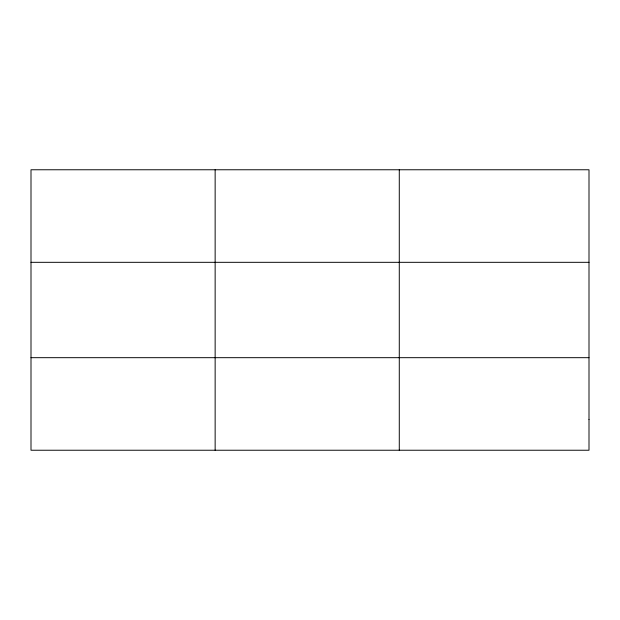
<?xml version="1.0" encoding="UTF-8"?>
<svg xmlns="http://www.w3.org/2000/svg" width="620" height="620" viewBox="0 0 620 620"><rect width="100%" height="100%" fill="white"/><g stroke="black" fill="none" stroke-linecap="round" stroke-linejoin="round"><path stroke-width="0.93" d="M215.14 450.236L215.14 169.764M399.28 450.236L399.28 169.764M31 262.322L589 262.322M31 357.678L589 357.678M589 419.384L589 450.236L31 450.236L31 169.764L589 169.764L589 419.384"/></g></svg>
